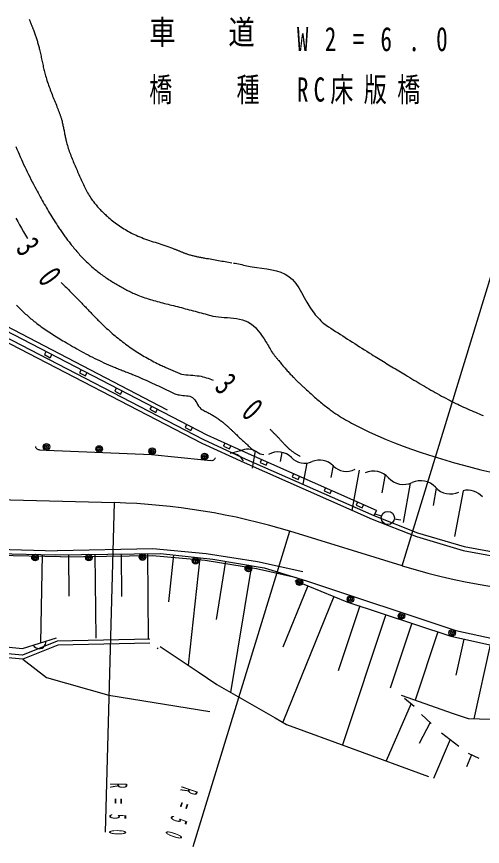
# Model space of a CAD drawing. Units: millimetres, scale not verified. Extents: x 40000 to 680000, y 20000 to 380000.
# Drawn here: x 331997 to 367325, y 260875 to 323827 of the extents above; entities that cross this region are included whole.
import ezdxf
from ezdxf.enums import TextEntityAlignment as Align

# ---------------------------------------------------------------- set-up
doc = ezdxf.new("R2010")
doc.units = ezdxf.units.MM
doc.header["$LTSCALE"] = 1000
doc.layers.add('M-BGD', color=7, linetype='Continuous', lineweight=25)
doc.styles.add('ＭＳ ゴシック', font='')
doc.styles.get('ＭＳ ゴシック').set_extended_font_data('MS Gothic')

msp = doc.modelspace()

# ---------------------------------------------------------------- linework, layer by layer
at = {"layer": 'M-BGD'}
for p, q in [((361238, 282168), (368564, 306070)), ((328317, 301857), (343405, 293999)), ((333746, 290959), (334245, 290938)), ((334245, 290938), (342226, 290606)), ((348974, 290872), (348199, 290673)), ((350100, 290876), (349869, 289579)), ((342226, 290606), (346232, 290196)), ((352113, 290769), (351988, 290067)), ((346232, 290196), (346730, 290145)), ((353999, 289954), (353712, 288345)), ((355996, 289760), (355834, 288853)), ((357967, 289422), (357420, 286350)), ((359939, 289083), (359693, 287706)), ((361852, 288423), (361322, 285448)), ((295753, 288146), (339434, 286954)), ((363820, 288061), (363585, 286737)), ((365861, 287858), (365197, 284397)), ((338752, 261964), (339434, 286954)), ((359297, 286361), (359081, 285973)), ((359669, 285932), (359188, 286069)), ((360644, 285716), (361137, 285638)), ((345398, 260875), (352724, 284778)), ((361238, 282168), (352724, 284778)), ((319097, 283334), (334932, 283004)), ((319439, 283748), (335084, 283303)), ((335337, 282846), (320231, 283190)), ((333943, 283025), (333803, 276323)), ((334932, 283004), (342911, 283094)), ((335930, 283015), (335965, 279855)), ((337924, 283038), (337996, 276663)), ((339919, 283060), (339955, 279846)), ((341914, 283083), (341987, 276601)), ((342911, 283094), (346875, 282663)), ((343902, 282986), (343516, 279433)), ((345884, 282771), (344998, 274621)), ((346875, 282663), (350779, 282018)), ((347851, 282502), (347122, 278091)), ((349803, 282179), (348214, 272561)), ((350779, 282018), (353973, 281015)), ((353973, 281015), (365317, 277247)), ((354078, 280643), (352196, 276002)), ((356055, 279842), (352182, 270293)), ((358028, 279114), (356396, 274200)), ((359999, 278459), (356715, 268571)), ((361970, 277804), (360338, 272889)), ((363941, 277150), (362222, 271972)), ((365317, 277247), (369301, 276388)), ((365923, 276603), (365317, 273855)), ((342670, 275866), (342732, 275937)), ((342889, 276041), (345757, 274110)), ((367916, 276163), (366681, 270561)), ((345760, 274108), (347175, 273155)), ((347175, 273155), (351596, 270628)), ((361161, 272341), (365113, 270968)), ((361416, 272125), (362138, 271525)), ((361922, 271705), (360015, 267360)), ((362702, 270885), (363431, 270197)), ((365115, 270967), (366244, 270576)), ((351598, 270627), (352474, 270127)), ((352474, 270127), (357442, 268304)), ((363357, 270266), (362517, 268676)), ((366244, 270576), (371287, 270409)), ((364224, 269502), (365537, 268474)), ((364877, 268991), (363617, 266039)), ((357454, 268300), (363229, 266181)), ((366507, 267830), (366121, 266916)), ((366251, 267954), (367058, 267563))]:
    msp.add_line(p, q, dxfattribs=at)
for points in [[(332948, 323625), (332965, 323585), (332981, 323545), (332998, 323506), (333014, 323466), (333031, 323426), (333047, 323386), (333063, 323346), (333080, 323306), (333096, 323266), (333112, 323226), (333128, 323187), (333144, 323147), (333160, 323107), (333176, 323066), (333192, 323026), (333207, 322986), (333223, 322946), (333239, 322906), (333254, 322866), (333269, 322825), (333297, 322751), (333324, 322677), (333351, 322603), (333377, 322529), (333403, 322454), (333428, 322380), (333453, 322305), (333477, 322230), (333501, 322155), (333525, 322079), (333548, 322004), (333571, 321928), (333593, 321852), (333615, 321777), (333636, 321701), (333657, 321625), (333678, 321548), (333698, 321472), (333717, 321395), (333736, 321319), (333760, 321220), (333784, 321120), (333807, 321021), (333829, 320921), (333851, 320822), (333872, 320722), (333893, 320622), (333915, 320522), (333936, 320422), (333957, 320323), (333978, 320223), (334000, 320123), (334022, 320024), (334044, 319925), (334067, 319825), (334091, 319726), (334115, 319628), (334140, 319529), (334166, 319431), (334193, 319333), (334227, 319213), (334263, 319094), (334301, 318975), (334339, 318856), (334379, 318738), (334420, 318620), (334462, 318503), (334505, 318386), (334549, 318269), (334593, 318152), (334639, 318035), (334684, 317919), (334730, 317803), (334777, 317686), (334824, 317570), (334871, 317454), (334918, 317338), (334965, 317222), (335012, 317106), (335058, 316989), (335079, 316938), (335099, 316888), (335119, 316837), (335139, 316786), (335159, 316735), (335178, 316684), (335198, 316633), (335217, 316582), (335236, 316530), (335255, 316479), (335273, 316428), (335291, 316376), (335309, 316325), (335326, 316273), (335343, 316221), (335360, 316169), (335376, 316117), (335392, 316065), (335407, 316013), (335421, 315960), (335442, 315883), (335462, 315805), (335480, 315728), (335498, 315650), (335515, 315571), (335532, 315493), (335548, 315414), (335564, 315336), (335579, 315257), (335594, 315178), (335609, 315099), (335624, 315021), (335639, 314942), (335654, 314863), (335670, 314785), (335686, 314706), (335702, 314628), (335719, 314549), (335737, 314472), (335756, 314394), (335785, 314279), (335816, 314165), (335849, 314051), (335883, 313938), (335920, 313825), (335957, 313712), (335996, 313600), (336037, 313489), (336078, 313378), (336121, 313267), (336164, 313156), (336209, 313045), (336254, 312935), (336299, 312825), (336346, 312715), (336392, 312605), (336439, 312495), (336486, 312385), (336533, 312275), (336581, 312165), (336627, 312056), (336674, 311946), (336721, 311837), (336768, 311728), (336815, 311619), (336863, 311511), (336911, 311403), (336960, 311295), (337010, 311187), (337060, 311080), (337111, 310974), (337164, 310868), (337217, 310763), (337272, 310659), (337329, 310556), (337386, 310454), (337445, 310352), (337506, 310252), (337569, 310153), (337634, 310055), (337686, 309979), (337739, 309904), (337793, 309829), (337849, 309756), (337905, 309683), (337963, 309611), (338022, 309539), (338082, 309469), (338142, 309399), (338204, 309330), (338267, 309261), (338330, 309193), (338394, 309126), (338460, 309060), (338525, 308994), (338592, 308929), (338660, 308865), (338728, 308802), (338796, 308739), (338866, 308677), (338965, 308590), (339066, 308504), (339167, 308420), (339270, 308337), (339374, 308256), (339479, 308176), (339586, 308098), (339693, 308021), (339801, 307946), (339911, 307873), (340021, 307801), (340132, 307732), (340245, 307663), (340358, 307597), (340472, 307533), (340588, 307470), (340704, 307409), (340821, 307350), (340939, 307293), (341057, 307239), (341199, 307176), (341341, 307117), (341484, 307059), (341628, 307004), (341773, 306950), (341919, 306899), (342065, 306848), (342212, 306798), (342359, 306750), (342506, 306702), (342653, 306654), (342801, 306606), (342948, 306558), (343096, 306510), (343243, 306461), (343389, 306411), (343536, 306360), (343681, 306307), (343827, 306253), (343971, 306196), (344017, 306178), (344064, 306159), (344110, 306140), (344156, 306121), (344202, 306102), (344248, 306083), (344294, 306064), (344340, 306045), (344386, 306025), (344433, 306006), (344479, 305988), (344525, 305969), (344571, 305950), (344618, 305932), (344664, 305914), (344710, 305896), (344757, 305879), (344804, 305862), (344851, 305845), (344898, 305829), (344965, 305807), (345033, 305786), (345101, 305765), (345169, 305746), (345238, 305727), (345306, 305709), (345375, 305692), (345444, 305675), (345514, 305659), (345583, 305643), (345653, 305628), (345723, 305614), (345793, 305600), (345863, 305586), (345933, 305572), (346003, 305559), (346073, 305546), (346143, 305533), (346214, 305521), (346284, 305508), (346411, 305485), (346539, 305463), (346667, 305440), (346794, 305418), (346921, 305395), (347049, 305373), (347176, 305351), (347303, 305329), (347431, 305307), (347558, 305284), (347685, 305262), (347812, 305241), (347940, 305219), (348067, 305197), (348194, 305175), (348321, 305153)], [(331948, 313964), (332026, 313769), (332106, 313574), (332188, 313381), (332272, 313188), (332357, 312995), (332444, 312804), (332532, 312612), (332622, 312422), (332713, 312232), (332806, 312043), (332899, 311854), (332994, 311665), (333089, 311478), (333186, 311290), (333283, 311103), (333381, 310916), (333480, 310730), (333556, 310588), (333632, 310447), (333709, 310305), (333786, 310164), (333863, 310023), (333941, 309883), (334020, 309742), (334099, 309603), (334178, 309463), (334258, 309324), (334339, 309185), (334421, 309047), (334503, 308909), (334586, 308772), (334670, 308635), (334754, 308499), (334840, 308363), (334926, 308228), (335013, 308093), (335101, 307959), (335150, 307885), (335199, 307811), (335249, 307738), (335299, 307664), (335350, 307591), (335400, 307518), (335451, 307446), (335502, 307373), (335554, 307301), (335606, 307229), (335658, 307157), (335710, 307085), (335763, 307014), (335816, 306942), (335870, 306871), (335924, 306801), (335978, 306730), (336032, 306660), (336087, 306590), (336142, 306520), (336211, 306434), (336279, 306349), (336349, 306264), (336419, 306180), (336489, 306096), (336561, 306013), (336632, 305930), (336705, 305848), (336778, 305766), (336851, 305685), (336926, 305605), (337001, 305525), (337076, 305446), (337153, 305368), (337230, 305291), (337308, 305214), (337387, 305138), (337466, 305063), (337546, 304989), (337627, 304916), (337710, 304844), (337792, 304772), (337876, 304702), (337960, 304632), (338045, 304563), (338131, 304495), (338218, 304428), (338305, 304362), (338393, 304296), (338481, 304232), (338570, 304168), (338660, 304105), (338750, 304042), (338841, 303980), (338932, 303919), (339024, 303859), (339116, 303799), (339208, 303740), (339301, 303682), (339395, 303624), (339482, 303571), (339569, 303519), (339656, 303467), (339744, 303415), (339832, 303365), (339920, 303315), (340009, 303265), (340098, 303217), (340187, 303169), (340277, 303122), (340367, 303075), (340457, 303030), (340548, 302985), (340639, 302941), (340731, 302898), (340823, 302856), (340915, 302814), (341008, 302774), (341101, 302735), (341194, 302697), (341325, 302645), (341456, 302595), (341588, 302548), (341721, 302501), (341854, 302457), (341988, 302414), (342122, 302372), (342256, 302331), (342392, 302292), (342527, 302253), (342663, 302216), (342799, 302179), (342935, 302143), (343072, 302107), (343208, 302072), (343345, 302038), (343482, 302003), (343619, 301969), (343756, 301934), (343893, 301900), (344043, 301862), (344194, 301824), (344344, 301785), (344494, 301746), (344644, 301707), (344794, 301668), (344944, 301629), (345094, 301589), (345244, 301549), (345394, 301510), (345544, 301470), (345693, 301430), (345843, 301390), (345992, 301349), (346142, 301309), (346291, 301269), (346441, 301228), (346590, 301188), (346739, 301147), (346889, 301107)], [(331931, 308533), (332078, 308276), (332227, 308020), (332376, 307764), (332526, 307508), (332676, 307252), (332826, 306997)], [(348448, 305131), (348575, 305110), (348702, 305088), (348829, 305066)], [(335377, 303662), (335456, 303583), (335535, 303505), (335613, 303426), (335692, 303348), (335770, 303270), (335849, 303191), (335927, 303112), (336006, 303034), (336084, 302955), (336162, 302876), (336240, 302798), (336319, 302719), (336396, 302640), (336474, 302561), (336552, 302481), (336630, 302402), (336707, 302322), (336785, 302243), (336862, 302163), (336939, 302083), (337007, 302012), (337075, 301941), (337143, 301870), (337211, 301799), (337278, 301727), (337346, 301656), (337414, 301585), (337482, 301514), (337549, 301443), (337617, 301371), (337685, 301300), (337754, 301230), (337822, 301159), (337890, 301088), (337959, 301018), (338028, 300947), (338097, 300877), (338166, 300808), (338236, 300738), (338306, 300669), (338408, 300568), (338511, 300469), (338615, 300370), (338720, 300271), (338826, 300174), (338932, 300077), (339038, 299981), (339146, 299885), (339254, 299791), (339363, 299697), (339473, 299605), (339584, 299513), (339695, 299422), (339807, 299332), (339920, 299243), (340033, 299155), (340147, 299068), (340263, 298982), (340378, 298897), (340495, 298814), (340610, 298733), (340726, 298653), (340842, 298574), (340959, 298496), (341077, 298420), (341195, 298344), (341314, 298269), (341434, 298196), (341554, 298123), (341675, 298052), (341797, 297981), (341919, 297912), (342042, 297843), (342165, 297776), (342289, 297710), (342414, 297644), (342539, 297580), (342664, 297517), (342790, 297455), (342917, 297394), (343004, 297352), (343092, 297311), (343179, 297271), (343267, 297231), (343356, 297191), (343444, 297151), (343532, 297112), (343621, 297073), (343710, 297035), (343799, 296997), (343888, 296959), (343977, 296921), (344066, 296884), (344155, 296846), (344244, 296809), (344334, 296772), (344423, 296735), (344502, 296702)], [(331979, 301935), (332055, 301858), (332133, 301782), (332210, 301707), (332288, 301632), (332366, 301557), (332445, 301483), (332524, 301409), (332603, 301336), (332683, 301263), (332763, 301191), (332844, 301120), (332925, 301049), (333007, 300979), (333089, 300909), (333172, 300840), (333255, 300772), (333339, 300704), (333423, 300637), (333533, 300551), (333643, 300467), (333755, 300384), (333867, 300302), (333981, 300221), (334094, 300140), (334209, 300061), (334324, 299983), (334440, 299905), (334557, 299829), (334674, 299753), (334791, 299677), (334909, 299603), (335028, 299529), (335147, 299455), (335266, 299383), (335386, 299310), (335506, 299238), (335626, 299167), (335746, 299096), (335912, 298999), (336078, 298902), (336244, 298806), (336410, 298711), (336577, 298617), (336745, 298524), (336912, 298432), (337081, 298340), (337250, 298250), (337419, 298161), (337589, 298072), (337759, 297985), (337930, 297900), (338102, 297815), (338274, 297732), (338447, 297650), (338620, 297570), (338794, 297491), (338969, 297414), (339145, 297338), (339230, 297302), (339316, 297266), (339402, 297231), (339488, 297196), (339575, 297161), (339661, 297126), (339747, 297091), (339834, 297057), (339920, 297023), (340007, 296988), (340093, 296954), (340180, 296920), (340267, 296886), (340353, 296852), (340440, 296818), (340526, 296783), (340613, 296749), (340699, 296714), (340785, 296679), (340871, 296644), (341030, 296578), (341189, 296512), (341347, 296444), (341505, 296376), (341662, 296306), (341819, 296237), (341976, 296166), (342133, 296095), (342289, 296023), (342445, 295951), (342601, 295878), (342757, 295805), (342912, 295731), (343068, 295657), (343223, 295583), (343378, 295509), (343533, 295434), (343688, 295359), (343843, 295285), (343998, 295210)], [(359297, 286361), (349589, 290658), (346448, 292068), (330435, 300362)], [(355287, 300536), (355468, 300418), (355649, 300301), (355830, 300184), (356012, 300066), (356193, 299948), (356374, 299831), (356555, 299715), (356737, 299597), (356919, 299480), (357100, 299364), (357282, 299247), (357464, 299131), (357646, 299015), (357827, 298898), (358010, 298783), (358192, 298668), (358375, 298552), (358557, 298437), (358741, 298323), (358924, 298208), (359052, 298129), (359180, 298049), (359308, 297970), (359436, 297891), (359565, 297812), (359692, 297733), (359821, 297655), (359949, 297576), (360078, 297497), (360207, 297418), (360336, 297341), (360464, 297263), (360593, 297184), (360722, 297106), (360851, 297028), (360979, 296950), (361109, 296872), (361238, 296794), (361367, 296716), (361495, 296639), (361656, 296542), (361815, 296446), (361974, 296350), (362134, 296254), (362294, 296159), (362454, 296063), (362614, 295968), (362774, 295873), (362935, 295778), (363097, 295685), (363258, 295591), (363419, 295498), (363581, 295406), (363743, 295314), (363906, 295223), (364069, 295134), (364232, 295044), (364396, 294955), (364560, 294868), (364725, 294780), (364871, 294705), (365015, 294631), (365161, 294558), (365306, 294485), (365453, 294413), (365600, 294342), (365748, 294271), (365895, 294202), (366044, 294134), (366192, 294067), (366341, 294000), (366491, 293934), (366640, 293869), (366791, 293806), (366941, 293744), (367092, 293682), (367243, 293622), (367395, 293562)], [(330109, 299713), (346052, 291468), (349266, 289989), (358965, 285696), (362317, 284377), (365875, 283331), (369732, 282617), (373166, 282214)], [(330247, 299979), (346184, 291738), (349390, 290263), (359081, 285973), (362414, 284661), (365945, 283623), (369777, 282913), (373201, 282512)], [(334216, 298403), (334101, 298181), (334545, 297951), (334660, 298173)], [(351397, 298322), (351408, 298309), (351439, 298270), (351470, 298231), (351501, 298193), (351532, 298153), (351563, 298115), (351594, 298076), (351625, 298038), (351656, 297999), (351687, 297960), (351718, 297922), (351749, 297884), (351780, 297845), (351811, 297806), (351842, 297768), (351874, 297730), (351927, 297664), (351981, 297599), (352034, 297534), (352088, 297470), (352143, 297405), (352197, 297341), (352252, 297276), (352307, 297213), (352362, 297149), (352418, 297085), (352474, 297022), (352530, 296959), (352586, 296896), (352642, 296834), (352701, 296771), (352757, 296709), (352815, 296648), (352873, 296587), (352932, 296526), (352991, 296466), (353038, 296417), (353087, 296368), (353135, 296320), (353185, 296271), (353234, 296223), (353283, 296175), (353333, 296127), (353383, 296080), (353432, 296032), (353482, 295985), (353532, 295938), (353582, 295890), (353633, 295844), (353683, 295796), (353734, 295750), (353785, 295704), (353835, 295657), (353886, 295611), (353937, 295564), (353988, 295518), (354075, 295438), (354162, 295359), (354249, 295279), (354338, 295200), (354425, 295122), (354513, 295043), (354601, 294964), (354691, 294887), (354779, 294809), (354868, 294732), (354958, 294655), (355049, 294580), (355139, 294505), (355230, 294430), (355322, 294355), (355414, 294282), (355506, 294210), (355600, 294138), (355694, 294067), (355788, 293997), (355927, 293896), (356068, 293799), (356210, 293702), (356353, 293608), (356497, 293515), (356642, 293424), (356790, 293335), (356937, 293247), (357086, 293161), (357235, 293076), (357385, 292993), (357537, 292912), (357689, 292830), (357842, 292751), (357996, 292673), (358150, 292597), (358305, 292521), (358460, 292446), (358616, 292372), (358772, 292299), (359398, 292017), (360029, 291747), (360665, 291490), (361305, 291245), (361948, 291011), (362596, 290787), (363247, 290573), (363901, 290368), (364558, 290170), (365217, 289981), (365880, 289798), (366544, 289621), (367211, 289451), (367879, 289285)], [(336885, 297021), (336770, 296799), (337214, 296569), (337329, 296791)], [(339554, 295639), (339439, 295417), (339883, 295187), (339998, 295409)], [(342223, 294256), (342108, 294034), (342552, 293804), (342667, 294026)], [(346261, 293900), (346278, 293893), (346317, 293875), (346356, 293856), (346396, 293837), (346434, 293818), (346504, 293784), (346572, 293748), (346640, 293712), (346708, 293675), (346775, 293637), (346842, 293599), (346908, 293559), (346974, 293519), (347040, 293479), (347104, 293437), (347169, 293395), (347233, 293351), (347296, 293307), (347359, 293263), (347421, 293218), (347483, 293172), (347544, 293125), (347605, 293077), (347664, 293030), (347724, 292981), (347767, 292945), (347810, 292909), (347851, 292873), (347893, 292836), (347935, 292799), (347977, 292762), (348017, 292724), (348059, 292686), (348099, 292649), (348141, 292611), (348181, 292573), (348222, 292534), (348262, 292496), (348302, 292457), (348342, 292419), (348383, 292380), (348423, 292342), (348463, 292303), (348504, 292265), (348543, 292226), (348617, 292157), (348688, 292088), (348762, 292019), (348834, 291951), (348908, 291883), (348981, 291814), (349055, 291747), (349128, 291679), (349201, 291611), (349275, 291543), (349349, 291475), (349423, 291409), (349497, 291341), (349571, 291274), (349645, 291207), (349720, 291140), (349794, 291073), (349868, 291006), (349942, 290939), (350017, 290872)], [(344891, 292874), (344776, 292652), (345220, 292422), (345335, 292644)], [(351209, 292529), (351244, 292497), (351278, 292463), (351312, 292430), (351347, 292396), (351380, 292363), (351415, 292329), (351449, 292295), (351483, 292262), (351517, 292228), (351550, 292194), (351585, 292160), (351618, 292126), (351652, 292092), (351685, 292057), (351719, 292023), (351752, 291988), (351786, 291954), (351818, 291919), (351851, 291884), (351884, 291848), (351922, 291808), (351958, 291767), (351995, 291727), (352033, 291685), (352069, 291645), (352106, 291604), (352143, 291563), (352180, 291522), (352217, 291481), (352253, 291441), (352291, 291400), (352329, 291360), (352367, 291321), (352405, 291282), (352443, 291242), (352482, 291203), (352521, 291166), (352561, 291129), (352602, 291092), (352642, 291056), (352681, 291022), (352720, 290989), (352761, 290957), (352801, 290926), (352842, 290895), (352882, 290864), (352925, 290834), (352966, 290804), (353008, 290775), (353051, 290745), (353093, 290716), (353137, 290688), (353180, 290660), (353223, 290632), (353266, 290604), (353310, 290576), (353353, 290548), (353398, 290521), (353441, 290493), (353486, 290466)], [(333746, 290959), (333666, 290962), (333616, 290974), (333557, 291007), (333519, 291039), (333490, 291080), (333463, 291141), (333455, 291191), (333456, 291221)], [(347790, 291465), (347688, 291237), (348144, 291032), (348246, 291260)], [(347054, 290364), (347050, 290324), (347024, 290266), (346989, 290219), (346934, 290175), (346881, 290150), (346809, 290137), (346730, 290145)], [(350574, 290222), (350473, 289993), (350930, 289791), (351031, 290020)], [(353001, 289148), (352900, 288919), (353357, 288717), (353458, 288946)], [(355428, 288074), (355326, 287845), (355784, 287643), (355885, 287871)], [(357854, 287000), (357753, 286771), (358211, 286569), (358312, 286797)], [(353715, 281715), (350269, 282470), (346373, 283067), (342332, 283461), (335084, 283303)], [(335337, 282846), (342303, 282936), (346302, 282586), (350190, 281950), (353231, 281283)], [(353090, 281044), (357043, 279441), (364927, 276822), (368913, 275943), (373134, 275513), (380581, 275410)], [(318903, 277038), (324702, 276664), (332441, 275896), (335031, 276709)], [(342092, 276599), (335075, 276442), (332433, 275384), (322681, 276267), (320949, 275477)], [(333259, 276153), (333333, 276050), (333420, 275973), (333546, 275907), (333659, 275880), (333786, 275878), (333938, 275926), (334041, 276000), (334118, 276087), (334184, 276212), (334211, 276326), (334213, 276452)], [(342098, 276299), (335136, 276143), (332478, 275079), (322734, 275961), (321074, 275204)], [(332478, 275079), (334273, 273699), (339003, 272345), (346655, 271116)]]:
    msp.add_lwpolyline(points, dxfattribs=at)
for centre, radius in [((334256, 291188), 250), ((334256, 291188), 150), ((334256, 291188), 50), ((338257, 291021), 250), ((338257, 291021), 150), ((338257, 291021), 50), ((342274, 290852), 250), ((342274, 290852), 150), ((342274, 290852), 50), ((346258, 290445), 250), ((346258, 290445), 150), ((346258, 290445), 50), ((360150, 285794), 500), ((333395, 282786), 250), ((333395, 282786), 150), ((333395, 282786), 50), ((337471, 282783), 250), ((337471, 282783), 150), ((337471, 282783), 50), ((341540, 282828), 250), ((341540, 282828), 150), ((341540, 282828), 50), ((345563, 282554), 250), ((345563, 282554), 150), ((345563, 282554), 50), ((349573, 281964), 250), ((349573, 281964), 150), ((349573, 281964), 50), ((353459, 280914), 250), ((353459, 280914), 150), ((353459, 280914), 50), ((357319, 279640), 250), ((357319, 279640), 150), ((357319, 279640), 50), ((361180, 278358), 250), ((361180, 278358), 150), ((361180, 278358), 50), ((365041, 277076), 250), ((365041, 277076), 150), ((365041, 277076), 50)]:
    msp.add_circle(centre, radius, dxfattribs=at)
for centre, radius, start, end in [((349540, 289837), 1180, 54.86127, 118.68085), ((348071, 289408), 1349, 31.99872, 76.64337), ((350898, 291768), 1180, 234.90979, 262.70245), ((351826, 289378), 1421, 44.39981, 120.57117), ((353856, 291366), 1420, 224.43404, 293.4557), ((354986, 288760), 1421, 44.43973, 113.44006), ((357015, 290749), 1420, 224.43404, 297.13766), ((359077, 287827), 1523, 41.86172, 115.0061), ((361346, 289860), 1523, 221.86172, 295.00609), ((362634, 287099), 1523, 41.86172, 115.0061), ((364903, 289132), 1523, 221.86172, 294.98869), ((366191, 286372), 1522, 41.85477, 102.51233), ((338071, 236973), 50000, 72.95795, 88.43753), ((375891, 329972), 50000, 252.95795, 290.07977)]:
    msp.add_arc(centre, radius, start, end, dxfattribs=at)
for points, knots in [([(348829, 305066), (349165, 304989), (349502, 304913), (349855, 304853), (350826, 304687), (351920, 304647), (352646, 304118), (353458, 303528), (353810, 302327), (354458, 301449), (354706, 301113), (354996, 300824), (355287, 300536)], [0, 0, 0, 0, 1, 1, 1, 2, 2, 2, 3, 3, 3, 4, 4, 4, 4]), ([(346889, 301107), (347173, 301072), (347457, 301038), (347749, 301011), (348364, 300955), (349015, 300936), (349536, 300666), (350121, 300363), (350543, 299744), (350907, 299150), (351079, 298871), (351238, 298596), (351397, 298322)], [0, 0, 0, 0, 1, 1, 1, 2, 2, 2, 3, 3, 3, 4, 4, 4, 4]), ([(344502, 296702), (344730, 296673), (344958, 296645), (345187, 296626), (345409, 296607), (345633, 296598), (345851, 296563), (346211, 296505), (346558, 296377), (346904, 296250)], [0, 0, 0, 0, 1, 1, 1, 2, 2, 2, 3, 3, 3, 3]), ([(343998, 295210), (344112, 295176), (344226, 295143), (344347, 295121), (344687, 295061), (345083, 295099), (345337, 294921), (345603, 294734), (345712, 294310), (345977, 294081), (346061, 294007), (346161, 293954), (346261, 293900)], [0, 0, 0, 0, 1, 1, 1, 2, 2, 2, 3, 3, 3, 4, 4, 4, 4])]:
    msp.add_open_spline(points, degree=3, knots=knots, dxfattribs=at)

# ---------------------------------------------------------------- texts
at = {"layer": 'M-BGD', "style": 'ＭＳ ゴシック', "width": 0.8}
msp.add_text('車\u3000\u3000道', height=1833, dxfattribs=at).set_placement((342058, 321177), align=Align.BOTTOM_LEFT)
at = {"layer": 'M-BGD', "char_height": 1833, "attachment_point": 7, "style": 'ＭＳ ゴシック'}
for s, insert in [('\\T2.42;\\W0.7;W2=6.0', (353257, 321177)), ('\\T1.26;\\W0.7;橋\u3000\u3000種\\~', (342058, 317177)), ('\\T1.45;\\W0.7;RC床版橋', (353257, 317177))]:
    msp.add_mtext(s, dxfattribs=dict(at, insert=insert))
at = {"layer": 'M-BGD', "attachment_point": 7, "style": 'ＭＳ ゴシック'}
for s, insert, char_height, rotation in [('\\T3.22;\\W0.7;30', (331859, 306182), 1833, 306.1), ('\\T3.22;\\W0.7;30', (346909, 295606), 1833, 316), ('\\T2.92;\\W0.45;R=50', (339060, 265701), 1320, 269), ('\\T2.92;\\W0.45;R=50', (344497, 265500), 1320, 251.3)]:
    msp.add_mtext(s, dxfattribs=dict(at, insert=insert, char_height=char_height, rotation=rotation))

doc.saveas('drawing.dxf')
